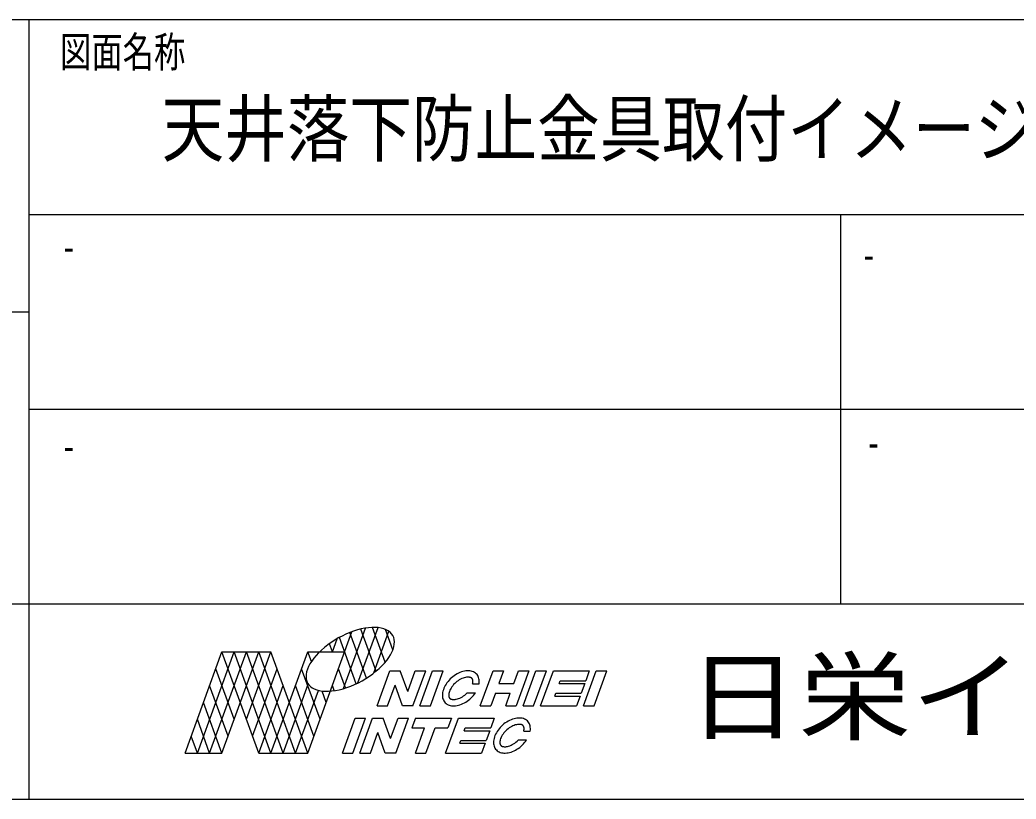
# Model space of a CAD drawing. Units: millimetres on the paper. Extents: x -143 to 139, y -97 to 98.
# Drawn here: x 60.54 to 96.35, y -96.71 to -68.71 of the extents above; entities that cross this region are included whole.
import ezdxf
from ezdxf.enums import TextEntityAlignment as Align

# ---------------------------------------------------------------- set-up
doc = ezdxf.new("R2010")
doc.units = ezdxf.units.MM
doc.layers.add('0-0_文字･図枠･寸法', color=7, linetype='Continuous')
doc.styles.add('ＭＳ ゴシック', font='')
doc.styles.get('ＭＳ ゴシック').set_extended_font_data('MS Gothic')

msp = doc.modelspace()

# ---------------------------------------------------------------- linework, layer by layer
at = {"layer": '0-0_文字･図枠･寸法'}
for p, q in [((60.858, -68.714), (60.858, -96.714)), ((139.358, -75.714), (60.858, -75.714)), ((90.058, -89.714), (90.058, -75.714)), ((60.858, -79.214), (29.358, -79.214)), ((139.358, -82.714), (60.858, -82.714)), ((139.358, -89.714), (29.358, -89.714)), ((72.177, -92.741), (72.966, -90.571)), ((72.691, -92.54), (73.415, -90.552)), ((72.944, -90.574), (72.811, -90.601)), ((73.072, -90.556), (72.944, -90.574)), ((73.196, -90.546), (73.072, -90.556)), ((73.314, -90.545), (73.196, -90.546)), ((73.674, -91.796), (73.219, -90.546)), ((73.425, -90.553), (73.314, -90.545)), ((73.528, -90.569), (73.425, -90.553)), ((73.623, -90.594), (73.528, -90.569)), ((73.708, -90.628), (73.623, -90.594)), ((70.891, -95.061), (72.478, -90.702)), ((71.774, -91.424), (71.946, -90.95)), ((71.988, -90.925), (71.857, -91.003)), ((72.123, -90.854), (71.988, -90.925)), ((72.631, -92.568), (72.026, -90.905)), ((72.261, -90.789), (72.123, -90.854)), ((72.399, -90.731), (72.261, -90.789)), ((72.538, -90.68), (72.399, -90.731)), ((72.999, -92.367), (72.403, -90.729)), ((72.675, -90.636), (72.538, -90.68)), ((72.811, -90.601), (72.675, -90.636)), ((73.349, -92.115), (72.799, -90.604)), ((73.263, -92.182), (73.807, -90.685)), ((73.952, -91.347), (73.687, -90.619)), ((73.784, -90.669), (73.708, -90.628)), ((73.849, -90.718), (73.784, -90.669)), ((73.904, -90.775), (73.849, -90.718)), ((73.947, -90.839), (73.904, -90.775)), ((73.978, -90.909), (73.947, -90.839)), ((73.998, -90.985), (73.978, -90.909)), ((71.491, -91.264), (71.382, -91.358)), ((71.607, -91.173), (71.491, -91.264)), ((71.729, -91.085), (71.607, -91.173)), ((71.774, -91.424), (71.667, -91.13)), ((71.857, -91.003), (71.729, -91.085)), ((73.956, -91.336), (73.984, -91.243)), ((73.984, -91.243), (74.001, -91.152)), ((74.006, -91.066), (73.998, -90.985)), ((74.001, -91.152), (74.006, -91.066)), ((66.478, -95.061), (67.802, -91.424)), ((66.92, -95.061), (68.243, -91.424)), ((67.361, -95.061), (68.685, -91.424)), ((69.126, -95.061), (67.802, -91.424)), ((67.802, -95.061), (69.126, -91.424)), ((67.802, -91.424), (69.567, -91.424)), ((69.567, -95.061), (68.243, -91.424)), ((68.685, -93.848), (69.567, -91.424)), ((70.008, -95.061), (68.685, -91.424)), ((70.45, -95.061), (69.126, -91.424)), ((69.567, -95.061), (70.891, -91.424)), ((70.891, -95.061), (69.567, -91.424)), ((71.018, -91.773), (70.891, -91.424)), ((70.891, -91.424), (72.215, -91.424)), ((71.105, -91.654), (71.031, -91.754)), ((71.188, -91.554), (71.105, -91.654)), ((71.28, -91.455), (71.188, -91.554)), ((71.382, -91.358), (71.28, -91.455)), ((71.332, -91.424), (71.327, -91.41)), ((71.332, -91.424), (71.342, -91.396)), ((73.728, -91.731), (73.801, -91.631)), ((73.801, -91.631), (73.864, -91.531)), ((73.864, -91.531), (73.916, -91.433)), ((73.916, -91.433), (73.956, -91.336)), ((68.243, -93.848), (67.581, -92.03)), ((68.905, -94.455), (69.788, -92.03)), ((71.332, -93.848), (70.67, -92.03)), ((70.917, -91.952), (70.877, -92.049)), ((70.969, -91.854), (70.917, -91.952)), ((71.031, -91.754), (70.969, -91.854)), ((72.246, -92.721), (71.994, -92.03)), ((73.342, -92.121), (73.451, -92.027)), ((73.451, -92.027), (73.552, -91.93)), ((73.552, -91.93), (73.645, -91.831)), ((73.645, -91.831), (73.728, -91.731)), ((70.832, -92.233), (70.827, -92.319)), ((70.827, -92.319), (70.835, -92.4)), ((70.848, -92.142), (70.832, -92.233)), ((70.877, -92.049), (70.848, -92.142)), ((72.844, -92.46), (72.976, -92.382)), ((72.976, -92.382), (73.104, -92.3)), ((73.104, -92.3), (73.226, -92.212)), ((73.226, -92.212), (73.342, -92.121)), ((73.38, -93.364), (73.837, -92.108)), ((73.837, -92.108), (74.214, -92.108)), ((74.483, -92.846), (74.214, -92.108)), ((74.483, -92.846), (74.751, -92.108)), ((74.671, -93.364), (75.128, -92.108)), ((74.751, -92.108), (75.128, -92.108)), ((74.922, -93.364), (75.379, -92.108)), ((75.299, -93.364), (75.756, -92.108)), ((75.379, -92.108), (75.756, -92.108)), ((76.057, -92.357), (76.012, -92.399)), ((76.104, -92.318), (76.057, -92.357)), ((76.153, -92.282), (76.104, -92.318)), ((76.203, -92.248), (76.153, -92.282)), ((76.255, -92.217), (76.203, -92.248)), ((76.307, -92.19), (76.255, -92.217)), ((76.36, -92.166), (76.307, -92.19)), ((76.413, -92.146), (76.36, -92.166)), ((76.466, -92.13), (76.413, -92.146)), ((76.518, -92.118), (76.466, -92.13)), ((76.57, -92.109), (76.518, -92.118)), ((76.621, -92.105), (76.57, -92.109)), ((76.67, -92.104), (76.621, -92.105)), ((76.717, -92.108), (76.67, -92.104)), ((76.762, -92.116), (76.717, -92.108)), ((76.805, -92.127), (76.762, -92.116)), ((76.845, -92.143), (76.805, -92.127)), ((76.883, -92.162), (76.845, -92.143)), ((76.917, -92.185), (76.883, -92.162)), ((76.948, -92.211), (76.917, -92.185)), ((76.975, -92.241), (76.948, -92.211)), ((76.998, -92.274), (76.975, -92.241)), ((77.018, -92.31), (76.998, -92.274)), ((77.033, -92.349), (77.018, -92.31)), ((77.045, -92.39), (77.033, -92.349)), ((77.092, -93.364), (77.549, -92.108)), ((77.549, -92.108), (77.926, -92.108)), ((77.926, -92.108), (77.761, -92.56)), ((78.298, -92.56), (78.463, -92.108)), ((78.84, -92.108), (78.383, -93.364)), ((78.463, -92.108), (78.84, -92.108)), ((78.634, -93.364), (79.091, -92.108)), ((79.01, -93.364), (79.467, -92.108)), ((79.091, -92.108), (79.467, -92.108)), ((79.261, -93.364), (79.718, -92.108)), ((79.718, -92.108), (81.009, -92.108)), ((80.803, -93.364), (81.26, -92.108)), ((81.009, -92.108), (80.881, -92.46)), ((81.18, -93.364), (81.637, -92.108)), ((81.26, -92.108), (81.637, -92.108)), ((68.023, -94.455), (67.361, -92.636)), ((69.126, -95.061), (70.008, -92.636)), ((70.008, -95.061), (70.91, -92.584)), ((71.112, -94.455), (70.45, -92.636)), ((70.835, -92.4), (70.854, -92.476)), ((70.854, -92.476), (70.886, -92.546)), ((70.886, -92.546), (70.929, -92.61)), ((70.929, -92.61), (70.983, -92.667)), ((70.983, -92.667), (71.049, -92.716)), ((71.049, -92.716), (71.124, -92.757)), ((71.84, -92.818), (71.774, -92.636)), ((72.157, -92.749), (72.295, -92.705)), ((72.295, -92.705), (72.433, -92.654)), ((72.433, -92.654), (72.572, -92.596)), ((72.572, -92.596), (72.709, -92.531)), ((72.709, -92.531), (72.844, -92.46)), ((73.757, -93.364), (74.026, -92.626)), ((74.294, -93.364), (74.026, -92.626)), ((75.781, -92.734), (75.763, -92.785)), ((75.804, -92.684), (75.781, -92.734)), ((75.83, -92.634), (75.804, -92.684)), ((75.86, -92.584), (75.83, -92.634)), ((75.894, -92.536), (75.86, -92.584)), ((75.931, -92.488), (75.894, -92.536)), ((75.97, -92.443), (75.931, -92.488)), ((76.012, -92.399), (75.97, -92.443)), ((76.815, -92.574), (76.821, -92.548)), ((76.815, -92.574), (77.048, -92.574)), ((77.052, -92.434), (77.045, -92.39)), ((77.048, -92.574), (77.054, -92.526)), ((77.055, -92.479), (77.052, -92.434)), ((77.054, -92.526), (77.055, -92.479)), ((77.761, -92.56), (78.298, -92.56)), ((79.931, -92.56), (79.967, -92.46)), ((79.931, -92.56), (80.845, -92.56)), ((79.967, -92.46), (80.881, -92.46)), ((80.845, -92.56), (80.717, -92.912)), ((70.45, -95.061), (71.27, -92.807)), ((71.124, -92.757), (71.21, -92.791)), ((71.21, -92.791), (71.305, -92.816)), ((71.305, -92.816), (71.408, -92.832)), ((71.553, -93.242), (71.403, -92.831)), ((71.408, -92.832), (71.519, -92.84)), ((71.519, -92.84), (71.637, -92.839)), ((71.637, -92.839), (71.76, -92.829)), ((71.76, -92.829), (71.889, -92.811)), ((71.889, -92.811), (72.022, -92.784)), ((72.022, -92.784), (72.157, -92.749)), ((75.731, -92.933), (75.729, -92.98)), ((75.729, -92.98), (75.731, -93.026)), ((75.737, -92.884), (75.731, -92.933)), ((75.731, -93.026), (75.737, -93.07)), ((75.748, -92.835), (75.737, -92.884)), ((75.737, -93.07), (75.748, -93.111)), ((75.763, -92.785), (75.748, -92.835)), ((75.959, -92.951), (75.958, -92.966)), ((76.574, -92.941), (76.613, -92.905)), ((76.613, -92.905), (76.623, -92.894)), ((76.623, -92.894), (76.917, -92.894)), ((76.717, -93.12), (76.763, -93.078)), ((76.763, -93.078), (76.805, -93.035)), ((76.805, -93.035), (76.846, -92.99)), ((76.846, -92.99), (76.883, -92.943)), ((76.883, -92.943), (76.917, -92.894)), ((77.633, -92.912), (77.469, -93.364)), ((77.633, -92.912), (78.17, -92.912)), ((78.006, -93.364), (78.17, -92.912)), ((79.766, -93.012), (79.803, -92.912)), ((79.803, -92.912), (80.717, -92.912)), ((67.802, -95.061), (67.14, -93.242)), ((73.38, -93.364), (73.757, -93.364)), ((74.671, -93.364), (74.294, -93.364)), ((74.922, -93.364), (75.299, -93.364)), ((75.748, -93.111), (75.763, -93.151)), ((75.763, -93.151), (75.781, -93.187)), ((75.781, -93.187), (75.804, -93.221)), ((75.804, -93.221), (75.831, -93.251)), ((75.831, -93.251), (75.861, -93.279)), ((75.861, -93.279), (75.894, -93.302)), ((75.894, -93.302), (75.931, -93.322)), ((75.931, -93.322), (75.97, -93.339)), ((75.97, -93.339), (76.013, -93.351)), ((76.013, -93.351), (76.057, -93.36)), ((76.057, -93.36), (76.104, -93.364)), ((76.104, -93.364), (76.153, -93.364)), ((76.153, -93.364), (76.203, -93.361)), ((76.203, -93.361), (76.255, -93.353)), ((76.255, -93.353), (76.307, -93.342)), ((76.307, -93.342), (76.36, -93.326)), ((76.36, -93.326), (76.413, -93.307)), ((76.413, -93.307), (76.466, -93.284)), ((76.466, -93.284), (76.519, -93.257)), ((76.519, -93.257), (76.57, -93.227)), ((76.57, -93.227), (76.621, -93.194)), ((76.621, -93.194), (76.67, -93.158)), ((76.67, -93.158), (76.717, -93.12)), ((77.092, -93.364), (77.469, -93.364)), ((78.006, -93.364), (78.383, -93.364)), ((78.634, -93.364), (79.01, -93.364)), ((79.261, -93.364), (80.552, -93.364)), ((80.803, -93.364), (81.18, -93.364)), ((72.135, -95.061), (72.592, -93.805)), ((72.592, -93.805), (72.969, -93.805)), ((72.763, -95.061), (73.22, -93.805)), ((73.22, -93.805), (73.597, -93.805)), ((73.865, -94.543), (73.597, -93.805)), ((73.865, -94.543), (74.134, -93.805)), ((74.054, -95.061), (74.511, -93.805)), ((74.134, -93.805), (74.511, -93.805)), ((74.762, -93.805), (74.634, -94.157)), ((75.846, -95.061), (76.303, -93.805)), ((76.303, -93.805), (77.594, -93.805)), ((77.594, -93.805), (77.466, -94.157)), ((78.357, -93.814), (78.304, -93.827)), ((78.408, -93.806), (78.357, -93.814)), ((78.459, -93.802), (78.408, -93.806)), ((78.508, -93.801), (78.459, -93.802)), ((78.555, -93.805), (78.508, -93.801)), ((78.601, -93.812), (78.555, -93.805)), ((78.643, -93.824), (78.601, -93.812)), ((67.361, -95.061), (66.92, -93.848)), ((74.634, -94.157), (75.091, -94.157)), ((74.762, -95.061), (75.091, -94.157)), ((76.516, -94.257), (76.552, -94.157)), ((76.552, -94.157), (77.466, -94.157)), ((77.808, -94.14), (77.769, -94.185)), ((77.851, -94.096), (77.808, -94.14)), ((77.895, -94.054), (77.851, -94.096)), ((77.942, -94.015), (77.895, -94.054)), ((77.991, -93.978), (77.942, -94.015)), ((78.041, -93.945), (77.991, -93.978)), ((78.093, -93.914), (78.041, -93.945)), ((78.145, -93.887), (78.093, -93.914)), ((78.198, -93.863), (78.145, -93.887)), ((78.251, -93.843), (78.198, -93.863)), ((78.304, -93.827), (78.251, -93.843)), ((78.684, -93.84), (78.643, -93.824)), ((78.721, -93.859), (78.684, -93.84)), ((78.755, -93.882), (78.721, -93.859)), ((78.786, -93.908), (78.755, -93.882)), ((78.813, -93.938), (78.786, -93.908)), ((78.836, -93.971), (78.813, -93.938)), ((78.856, -94.007), (78.836, -93.971)), ((78.871, -94.046), (78.856, -94.007)), ((78.883, -94.087), (78.871, -94.046)), ((78.89, -94.131), (78.883, -94.087)), ((78.893, -94.176), (78.89, -94.131)), ((78.892, -94.223), (78.893, -94.176)), ((66.92, -95.061), (66.699, -94.455)), ((73.14, -95.061), (73.408, -94.323)), ((73.677, -95.061), (73.408, -94.323)), ((76.516, -94.257), (77.43, -94.257)), ((77.43, -94.257), (77.302, -94.609)), ((77.586, -94.532), (77.576, -94.581)), ((77.601, -94.482), (77.586, -94.532)), ((77.62, -94.431), (77.601, -94.482)), ((77.642, -94.381), (77.62, -94.431)), ((77.669, -94.331), (77.642, -94.381)), ((77.699, -94.281), (77.669, -94.331)), ((77.732, -94.233), (77.699, -94.281)), ((77.769, -94.185), (77.732, -94.233)), ((78.653, -94.271), (78.659, -94.245)), ((78.653, -94.271), (78.886, -94.271)), ((78.886, -94.271), (78.892, -94.223)), ((77.569, -94.63), (77.567, -94.677)), ((77.567, -94.677), (77.569, -94.723)), ((77.576, -94.581), (77.569, -94.63)), ((77.569, -94.723), (77.576, -94.767)), ((77.576, -94.767), (77.586, -94.808)), ((77.586, -94.808), (77.601, -94.847)), ((77.601, -94.847), (77.62, -94.884)), ((77.62, -94.884), (77.642, -94.918)), ((78.409, -94.924), (78.459, -94.891)), ((78.451, -94.602), (78.461, -94.591)), ((78.459, -94.891), (78.508, -94.855)), ((78.461, -94.591), (78.755, -94.591)), ((78.508, -94.855), (78.556, -94.816)), ((78.556, -94.816), (78.601, -94.775)), ((78.601, -94.775), (78.644, -94.732)), ((78.644, -94.732), (78.684, -94.687)), ((78.684, -94.687), (78.721, -94.64)), ((78.721, -94.64), (78.755, -94.591)), ((66.478, -95.061), (67.802, -95.061)), ((69.126, -95.061), (70.891, -95.061)), ((72.763, -95.061), (73.14, -95.061)), ((74.054, -95.061), (73.677, -95.061)), ((74.762, -95.061), (75.138, -95.061)), ((75.846, -95.061), (77.137, -95.061)), ((77.642, -94.918), (77.669, -94.948)), ((77.669, -94.948), (77.699, -94.975)), ((77.699, -94.975), (77.732, -94.999)), ((77.732, -94.999), (77.769, -95.019)), ((77.769, -95.019), (77.809, -95.036)), ((77.809, -95.036), (77.851, -95.048)), ((77.851, -95.048), (77.896, -95.056)), ((77.896, -95.056), (77.943, -95.061)), ((77.943, -95.061), (77.991, -95.061)), ((77.991, -95.061), (78.042, -95.058)), ((78.042, -95.058), (78.093, -95.05)), ((78.093, -95.05), (78.145, -95.038)), ((78.145, -95.038), (78.198, -95.023)), ((78.198, -95.023), (78.251, -95.004)), ((78.251, -95.004), (78.304, -94.981)), ((78.304, -94.981), (78.357, -94.954)), ((78.357, -94.954), (78.409, -94.924)), ((-142.642, -96.714), (139.358, -96.714))]:
    msp.add_line(p, q, dxfattribs=at)
for points in [[(139.358, -68.714), (29.358, -68.714), (29.358, -96.714)], [(76.794, -92.381), (76.789, -92.376), (76.784, -92.372), (76.778, -92.367), (76.772, -92.362), (76.765, -92.358), (76.757, -92.354), (76.749, -92.35), (76.739, -92.346), (76.729, -92.343), (76.718, -92.34), (76.705, -92.337), (76.692, -92.335), (76.678, -92.334), (76.663, -92.333), (76.647, -92.333), (76.63, -92.333), (76.612, -92.334), (76.596, -92.336), (76.554, -92.344), (76.513, -92.354), (76.47, -92.369), (76.426, -92.387), (76.382, -92.408), (76.338, -92.434), (76.294, -92.462), (76.251, -92.493), (76.21, -92.527), (76.171, -92.564), (76.134, -92.602), (76.101, -92.642), (76.07, -92.682), (76.043, -92.724), (76.019, -92.765), (76, -92.806), (75.984, -92.845), (75.972, -92.883), (75.963, -92.921), (75.961, -92.935), (75.959, -92.951)], [(76.821, -92.548), (76.823, -92.533), (76.825, -92.517), (76.826, -92.502), (76.826, -92.488), (76.826, -92.474), (76.825, -92.462), (76.823, -92.45), (76.821, -92.44), (76.819, -92.43), (76.816, -92.421), (76.813, -92.413), (76.81, -92.405), (76.806, -92.399), (76.802, -92.392), (76.798, -92.387), (76.794, -92.381)], [(75.958, -92.966), (75.958, -92.981), (75.958, -92.994), (75.959, -93.007), (75.961, -93.018), (75.963, -93.029), (75.965, -93.039), (75.968, -93.048), (75.971, -93.056), (75.974, -93.063), (75.978, -93.07), (75.982, -93.076), (75.986, -93.082), (75.99, -93.087), (75.995, -93.092), (76, -93.097), (76.006, -93.102), (76.012, -93.106), (76.019, -93.111), (76.027, -93.115), (76.035, -93.119), (76.045, -93.122), (76.055, -93.126), (76.066, -93.129), (76.078, -93.131), (76.092, -93.133), (76.106, -93.135), (76.121, -93.136), (76.137, -93.136), (76.154, -93.135), (76.172, -93.134), (76.191, -93.132), (76.21, -93.129), (76.228, -93.125), (76.271, -93.114), (76.314, -93.1), (76.358, -93.082), (76.402, -93.06), (76.446, -93.035), (76.49, -93.007)], [(76.49, -93.007), (76.533, -92.975), (76.574, -92.941)], [(79.766, -93.012), (80.68, -93.012), (80.552, -93.364)], [(72.135, -95.061), (72.512, -95.061), (72.969, -93.805)], [(74.762, -93.805), (76.052, -93.805), (75.924, -94.157)], [(75.138, -95.061), (75.467, -94.157), (75.924, -94.157)], [(78.632, -94.078), (78.627, -94.073), (78.622, -94.068), (78.616, -94.064), (78.61, -94.059), (78.603, -94.055), (78.596, -94.051), (78.587, -94.047), (78.578, -94.043), (78.567, -94.04), (78.556, -94.037), (78.544, -94.034), (78.53, -94.032), (78.516, -94.031), (78.501, -94.03), (78.485, -94.029), (78.468, -94.03), (78.45, -94.031), (78.434, -94.033), (78.393, -94.041), (78.351, -94.051), (78.308, -94.066), (78.265, -94.084), (78.22, -94.105), (78.176, -94.13), (78.132, -94.159), (78.089, -94.19), (78.048, -94.224), (78.009, -94.261), (77.973, -94.299), (77.939, -94.339), (77.908, -94.379), (77.881, -94.421), (77.858, -94.462), (77.838, -94.502), (77.822, -94.542), (77.81, -94.58), (77.801, -94.618), (77.799, -94.632), (77.797, -94.648)], [(78.659, -94.245), (78.661, -94.23), (78.663, -94.214), (78.664, -94.199), (78.665, -94.185), (78.664, -94.171), (78.663, -94.159), (78.662, -94.147), (78.66, -94.137), (78.657, -94.127), (78.654, -94.118), (78.651, -94.11), (78.648, -94.102), (78.644, -94.095), (78.64, -94.089), (78.636, -94.084), (78.632, -94.078)], [(76.351, -94.709), (76.388, -94.609), (77.302, -94.609)], [(76.351, -94.709), (77.265, -94.709), (77.137, -95.061)], [(77.797, -94.648), (77.796, -94.663), (77.796, -94.678), (77.796, -94.691), (77.797, -94.704), (77.799, -94.715), (77.801, -94.726), (77.803, -94.736), (77.806, -94.745), (77.809, -94.753), (77.813, -94.76), (77.816, -94.767), (77.82, -94.773), (77.824, -94.779), (77.829, -94.784), (77.833, -94.789), (77.838, -94.794), (77.844, -94.799), (77.85, -94.803), (77.857, -94.807), (77.865, -94.812), (77.873, -94.815), (77.883, -94.819), (77.893, -94.823), (77.904, -94.826), (77.917, -94.828), (77.93, -94.83), (77.944, -94.832), (77.959, -94.833), (77.975, -94.833), (77.992, -94.832), (78.01, -94.831), (78.029, -94.829), (78.048, -94.826), (78.066, -94.822), (78.109, -94.811), (78.152, -94.797), (78.196, -94.779), (78.24, -94.757), (78.285, -94.732)], [(78.285, -94.732), (78.328, -94.704), (78.371, -94.672), (78.412, -94.638), (78.451, -94.602)]]:
    msp.add_lwpolyline(points, dxfattribs=at)

# ---------------------------------------------------------------- texts
at = {"layer": '0-0_文字･図枠･寸法', "style": 'ＭＳ ゴシック'}
for s, height, width, p in [('図面名称', 1.1, 0.75, (61.985, -70.745)), ('天井落下防止金具取付イメージ図(WBBｶﾁｯﾄﾜｲﾔｰ16・BBｸﾘｯﾊﾟｰ丸鋼φ9用)', 1.94, 0.85, (65.637, -74.176)), ('-', 1.1, 0.65, (62.059, -77.738)), ('-', 1.1, 0.65, (90.811, -78.024)), ('-', 1.1, 0.65, (62.057, -84.905)), ('-', 1.1, 0.65, (90.982, -84.778)), ('日栄インテック株式会社', 2.566, 1.15, (84.522, -95.078))]:
    msp.add_text(s, height=height, dxfattribs=dict(at, width=width)).set_placement(p, align=Align.BOTTOM_LEFT)

doc.saveas('drawing.dxf')
